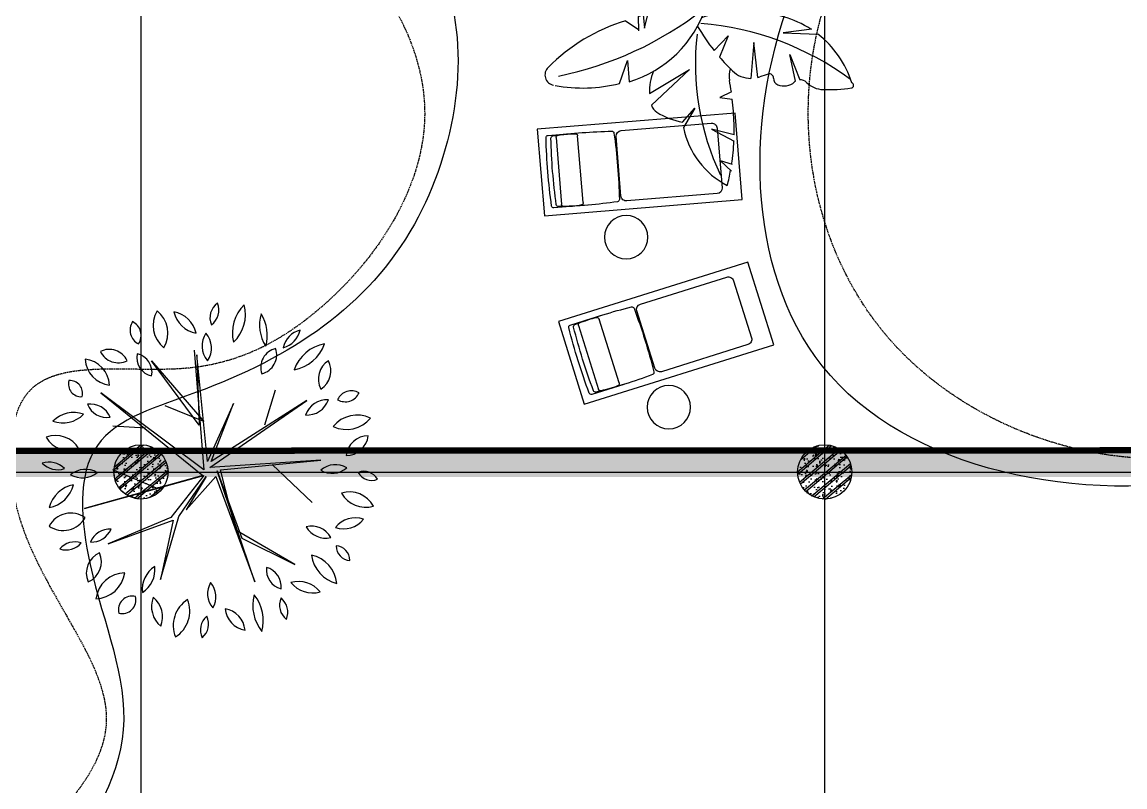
# Model space of a CAD drawing. Header units: millimetres. Extents: x -1030105 to 906887, y -616134 to 1220667.
# Drawn here: x -77488 to -67326, y 558393 to 565442 of the extents above; entities that cross this region are included whole.
import ezdxf
from ezdxf.enums import TextEntityAlignment as Align

# ---------------------------------------------------------------- set-up
doc = ezdxf.new("R2010")
doc.units = ezdxf.units.MM
doc.header["$MEASUREMENT"] = 0
for name, pattern in [('CENTER', [2, 1.25, -0.25, 0.25, -0.25]), ('DASH', [0.35, 0.25, -0.1]), ('DASHED', [0.75, 0.5, -0.25])]:
    doc.linetypes.add(name, pattern=pattern)
for name, color, linetype in [('A-Column', 4, 'Continuous'), ('A-Fur', 143, 'Continuous'), ('A-Furniture', 143, 'Continuous'), ('A-Tree', 98, 'Continuous'), ('XR-BC-zColumn$0$LBC - BEACH CLUB - 240809 DG Rev$0$LBC - BEACH CLUB - COLUMN$0$Col 2FL$0$Col 2FL$0$S-Hatch', 8, 'Continuous')]:
    doc.layers.add(name, color=color, linetype=linetype)
doc.layers.add('A-Wall', color=6, linetype='Continuous', lineweight=9)
doc.styles.add('Arial_Bold', font='arialbd.ttf')
pattern_1 = [(45, (0, 0), (-0.08838834764831845, 0.08838834764831845), [])]

# ---------------------------------------------------------------- blocks, each defined once
blk = doc.blocks.new('A$C0D5C7A2D')
at = {"color": 0, "ltscale": 50}
for p, q in [((0, 400.0000000000073), (1829.999999999985, 400.0000000000146)), ((0, -400), (0, 400.0000000000073)), ((401.1330358995765, 335), (93.82251094018284, 335.0000000000146)), ((165.3525005067931, -308.3565616393753), (165.3525005067931, 308.3565616393898)), ((365.3525005068077, 308.3565616393898), (365.3525005068077, -308.3565616393753)), ((1830.000000000015, 400.0000000000073), (1830.000000000015, -399.9999999999927)), ((1829.999999999985, -399.9999999999854), (0, -400)), ((93.82299424723897, -334.9995184570435), (409.5775239173818, -334.9914406047683))]:
    blk.add_line(p, q, dxfattribs=at)
at = {"ltscale": 100}
blk.add_lwpolyline([(768.2694097508793, -326.0599177405675), (1602.341060336228, -326.0599177405529, 0.414213562373095), (1652.341060336228, -276.0599177405602), (1652.341060336228, 276.059917837083, 0.414213562373095), (1602.341060336228, 326.0599178370758), (768.2694097508793, 326.0599178370758, 0.414213562373095), (718.2694097508793, 276.0599178370685), (718.2694097508938, -276.0599177405675, 0.414213562373095)], format="xyb", close=True, dxfattribs=at)
at = {"color": 0, "ltscale": 50}
for centre, radius, start, end in [((5712.761014941061, -1.20587574201636e-05), 5647.761014941063, 176.7907657975486, 183.2092290454708), ((93.82251094019739, 315.0000000000146), 20, 90, 176.6310200557404), ((5424.977023095838, 0.00855957143357955), 5315.853593084611, 176.6858868585211, 183.3141131435598), ((5424.977023096377, 0.008559571440855507), 5315.85359308516, 176.6858868585211, 183.3141131435598), ((137.976660288361, 306.1023011143043), 19.99999999999968, 93.33269650021788, 176.5159236143638), ((137.976660288361, 306.102301114508), 19.99999999999998, 93.33269642171011, 176.5159236170685), ((409.5775238785573, -3830.494071856072), 4165.502631381393, 86.24549760943165, 93.7545024106176), ((409.5775238785718, -3830.494071856072), 4165.502631381392, 90.11615257403979, 93.75450240895366), ((185.3525005067931, 308.3565616393898), 20.00000000000023, 99.49424004758163, 180), ((265.3525005067931, -169.9999999336724), 504.9999999999933, 80.50575995241839, 99.49424004758163), ((345.3525005068077, 308.3565616393898), 20.00000000000019, 0, 80.50575995241839), ((681.178385760446, 306.1023012241858), 20.00000000000015, 3.484076857772623, 86.66730263620853), ((-4605.821976531282, 0.008559386271372205), 5315.853592586296, 356.6858868547755, 3.314113146729399), ((93.82248259331391, -314.9995184635845), 19.99999999999993, 183.368974530637, 270.0014657809409), ((137.976660301123, -306.085182191986), 20.0000000000004, 183.4840763862604, 266.667303473062), ((137.976660301123, -306.085182191986), 19.99999999999883, 183.4840763862604, 266.667303473062), ((409.5775239173818, 3830.511190785044), 4165.502631389813, 266.2454975893824, 273.7545023905683), ((409.5775239173963, 3830.511190785044), 4165.502631389816, 266.2454975893824, 270), ((185.3525005067931, -308.3565616393753), 20.00000000000019, 180, 260.5057599524184), ((265.3525005067786, 169.9999999336869), 504.9999999999986, 260.5057599524184, 279.4942400475816), ((345.3525005068077, -308.3565616393753), 20.00000000000023, 279.4942400475816, 0), ((681.1783857689152, -306.0851823056364), 20.0000000000006, 273.3326973637914, 356.5159231146627)]:
    blk.add_arc(centre, radius, start, end, dxfattribs=at)
at = {"layer": 'A-Fur', "ltscale": 100}
blk.add_circle((735.4367895802279, 658.5539192926808), 200, dxfattribs=at)
blk = doc.blocks.new('*U1451')
at = {"layer": 'A-Furniture', "rotation": 30}
blk.add_blockref('A$C0D5C7A2D', (-677.7747646396019, -656.0596715561915), dxfattribs=at)
blk = doc.blocks.new('FUR')
at = {"layer": 'A-Furniture', "color": 8, "linetype": 'DASH', "lineweight": 9, "ltscale": 1000, "const_width": 50}
blk.add_lwpolyline([(-33574.116996225, 38198.03701352875), (-3.274180926382542e-10, 38211.88251353393), (0, 0), (-7049.126603505938, -1.164153218269348e-10, -0.3011393681377011), (-23981.73349209089, -18888.11748647457), (-49064.43265007329, -18888.11748647457, -0.06124952190979967), (-52473.9447657284, -15923.13210822688), (-52473.9447657284, -15923.13210822688, -0.127607782766149), (-56769.0085550223, -7888.247632739716), (-57047.06649999994, -6235.426486474578, -0.1924218543560013), (-53256.03130311794, 9916.925028712954), (-55726.52506250713, 11649.12232822133, -0.09220963238652186), (-52805.8425345454, 17542.93784715806, -0.09579334497253111), (-54512.04080293298, 23938.01559452759, -0.1077169431674273), (-53957.97341630229, 28268.68321032356, -0.2285839789093287), (-47025.84992466056, 33492.16687116434, 0.2045490622853214), (-42688.61020563537, 36230.61212708103, 0.1311708844373413), (-42047.51066320275, 38025.4441493589, -0.3035398224954187), (-39524.66233420366, 41042.55836063065, -0.3273425619805889)], format="xyb", close=True, dxfattribs=at)
at = {"layer": 'A-Furniture'}
for points in [[(-8924.450499999977, 45568.97072861483), (-9840.450499999977, 46090.97072861483), (-12717.45049999998, 46168.97072861483), (-14972.95049999998, 44562.47072861483), (-20083.45049999998, 44491.47072861483), (-23992.95049999998, 44397.97072861483), (-25666.95049999998, 42475.47072861483), (-25418.45049999998, 38977.47072861483), (-21694.45049999998, 37961.47072861483), (-18510.45049999998, 39185.97072861483), (-13807.45049999998, 38871.97072861483), (-11600.45049999998, 38311.97072861483), (-7939.950499999977, 38736.97072861483), (-6709.895571933805, 41431.90438062791), (-8089.950499999977, 44722.97072861483), (-8924.450499999977, 45568.97072861483)], [(-31577.95049999998, 44170.97072861483), (-34212.45049999998, 44181.97072861483), (-38172.95049999998, 42979.47072861483), (-41005.45049999998, 44156.97072861483), (-44339.45049999998, 43505.47072861483), (-44384.95049999998, 40251.47072861483), (-39976.95049999998, 38315.47072861483), (-37603.95049999998, 38562.47072861483), (-37278.45049999998, 37464.47072861483), (-37613.95049999998, 35077.47072861483), (-36804.95049999998, 33745.97072861483), (-35038.45049999998, 33291.97072861483), (-32531.95049999998, 34307.97072861483), (-31858.95049999998, 35622.47072861483), (-32162.95049999998, 37145.97072861483), (-32096.95049999998, 38243.97072861483), (-31184.45049999998, 38732.97072861483), (-29175.95049999998, 40283.97072861483), (-28903.95049999998, 42529.97072861483), (-31577.95049999998, 44170.97072861483)]]:
    blk.add_spline(points, degree=3, dxfattribs=at)
at = {"layer": 'A-Furniture', "color": 8, "linetype": 'DASH', "ltscale": 50}
for points in [[(-24161.45049999998, 43901.47072861483), (-24928.95049999998, 43196.97072861483), (-25534.95049999998, 41016.47072861483), (-24809.95049999998, 39236.47072861483), (-22740.95049999998, 38149.47072861483), (-21173.45049999998, 38284.47072861483), (-19403.45049999998, 39161.97072861483), (-17510.95049999998, 40056.47072861483), (-14855.95049999998, 39789.97072861483), (-13170.95049999998, 38926.47072861483), (-10565.45049999998, 38424.97072861483), (-9218.887186845946, 38750.38499673549), (-8091.373079408666, 39308.92120005039), (-7136.950499999977, 40370.97072861483), (-6960.450499999977, 41928.97072861483), (-8203.387845789533, 44461.94725154969), (-10044.45049999998, 45803.47072861483), (-12022.95049999998, 45568.97072861483), (-13736.95049999998, 44462.47072861483), (-16065.45049999998, 43902.47072861483), (-18178.45049999998, 43888.97072861483), (-22820.95049999998, 44398.97072861483), (-24161.45049999998, 43901.47072861483)], [(-44239.45049999998, 42893.47072861483), (-44280.95049999998, 41579.97072861483), (-43431.95049999998, 39689.47072861483), (-41629.45049999998, 38989.47072861483), (-39482.45049999998, 38787.47072861483), (-38473.95049999998, 38957.47072861483), (-37599.00349233599, 38759.19297943637), (-37070.45049999998, 37986.47072861483), (-37169.95049999998, 36800.97072861483), (-37190.95049999998, 35851.47072861483), (-36984.95049999998, 34733.97072861483), (-35907.95049999998, 33892.97072861483), (-33947.45049999998, 34069.97072861483), (-32422.45049999998, 34894.47072861483), (-32016.45049999998, 35670.97072861483), (-32310.45049999998, 36548.47072861483), (-32898.45049999998, 38049.97072861483), (-32762.95049999998, 38696.97072861483), (-31262.45049999998, 38955.97072861483), (-30084.95049999998, 39474.97072861483), (-29081.45049999998, 41311.97072861483), (-29625.45049999998, 42640.97072861483), (-31332.95049999998, 43561.97072861483), (-34097.95049999998, 43486.47072861483), (-35926.45049999998, 42640.97072861483), (-38358.95049999998, 42081.97072861483), (-40655.95049999998, 43471.47072861483), (-41778.45049999998, 44008.47072861483), (-42894.45049999998, 43985.97072861483), (-44123.45049999998, 43268.47072861483), (-44239.45049999998, 42893.47072861483)]]:
    blk.add_spline(points, degree=3, dxfattribs=at)
at = {"color": 0, "linetype": 'ByBlock', "lineweight": -2, "transparency": 16777216}
for p, xscale, rotation in [((-27080.56334651366, 40604.74449400953), -0.9999999999999996, 214.6475003465159), ((-26788.31375802244, 39059.37980699842), -1, 227.3722826724087)]:
    blk.add_blockref('*U1451', p, dxfattribs=dict(at, xscale=xscale, rotation=rotation))
blk = doc.blocks.new('CAYMB 10')
at = {"layer": 'A-Tree', "color": 8}
for p, q in [((238.715650649654, 579.6182638052269), (176.2852105110796, 621.9426230803365)), ((186.5644689614419, 644.1267185458564), (238.715650649654, 579.6182638052269)), ((-325.4732582218421, 543.3802454902325), (-294.8787547032553, 403.6489095685538)), ((-294.8787547032553, 403.6489095685538), (-296.0700989094476, 533.3855430782423)), ((338.564589164569, 539.16627220792), (273.4787241728045, 478.8985422675032)), ((273.4787241728045, 478.8985422675032), (351.6973314038187, 519.0277307261131)), ((-504.6410117267806, 410.2891123816371), (-367.1667000502202, 382.5110154846916)), ((354.6887124035857, 436.4759908806882), (256.0971874112147, 409.436666262045)), ((256.0971874112147, 409.436666262045), (349.4150796181493, 417.0474113345845)), ((-367.1667000502202, 382.5110154846916), (-497.7112205417216, 381.2806026079925)), ((183.0947374099342, 263.5667217111913), (84.90115182858426, 315.0707048501936)), ((95.00687250689953, 345.8953323567985), (183.0947374099342, 263.5667217111913)), ((-382.8970907971379, 224.2380090198712), (-266.6688206082326, 269.7755907949759)), ((-266.6688206082326, 269.7755907949759), (-353.1145183928893, 206.6125474648434)), ((-5.726964698173106, 153.5171867363388), (-4.586229609965812, 268.6250645958353)), ((429.9125403692451, 155.9008114330354), (410.6450369797385, 254.5554818508099)), ((441.2394350631512, 260.0119577894802), (429.9125403692451, 155.9008114330354)), ((516.8202095194138, 194.1048419061699), (628.9105254643946, 299.2352224754868)), ((555.2693992947607, 282.7517265723436), (516.8202095194138, 194.1048419061699)), ((800.4230135336256, 279.0056476828177), (721.9223257167323, 211.4703137571923)), ((721.9223257167323, 211.4703137571923), (830.1820690810855, 258.7901719139772)), ((-5.726964698173106, 153.5171867363388), (16.58627978124423, 245.8723320083227)), ((-239.0395701728121, 125.7578780322219), (-83.30427484225947, 169.3706028317101)), ((-83.30427484225947, 169.3706028317101), (-230.1945371221227, 108.2228984822286)), ((224.8104241719266, 121.1698715304956), (287.8681593717483, 92.92873885919107)), ((302.5589965510007, 121.1698715304956), (224.8104241719266, 121.1698715304956)), ((639.1660111839155, 102.2385455899639), (555.0595933263976, 135.0622490113601)), ((555.0595933263976, 135.0622490113601), (681.5390205197909, 106.4200763733825)), ((367.3390138906543, 20.45014999277191), (557.821376568143, 22.51869702967815)), ((502.3600309251924, -11.08403195551364), (367.3390138906543, 20.45014999277191)), ((-178.1426882858214, -114.288502944808), (-159.5715427216055, -40.07258242834359)), ((-204.9676791954407, -122.5347193139023), (-266.8714977428608, -81.30365087109385)), ((-204.9676791954407, -61.71889313741121), (-183.3013383952493, -52.44190028059529)), ((-204.196477882826, -127.3310654973029), (-204.9676791954407, -61.71889313741121)), ((-183.3013383952493, -52.44190028059529), (-178.1426882858214, -114.288502944808)), ((143.0218579590146, -218.2304025689373), (207.4288874103659, -149.7314513499732)), ((207.4288874103659, -149.7314513499732), (167.9309039485815, -248.3851391418721)), ((592.8495588197547, -119.3980054862914), (461.1993036085332, -135.8390776687302)), ((461.1993036085332, -135.8390776687302), (620.7195718503935, -142.2139893168933)), ((325.6233271286619, -180.9892968822387), (312.6852061285172, -346.4441596715478)), ((344.8166955182969, -342.6124404388829), (325.6233271286619, -180.9892968822387)), ((492.4860668478213, -236.5587992064538), (537.8115905059676, -353.2512321577524)), ((517.8181643989083, -359.7277302780421), (492.4860668478213, -236.5587992064538)), ((-292.6647569071356, -369.9211299706367), (-256.5541889067972, -263.7511294005672)), ((-256.5541889067972, -263.7511294005672), (-248.3003521786304, -362.705690089264)), ((-154.7948591960012, -416.325845527288), (30.13723149732687, -306.0206752118538)), ((30.13723149732687, -306.0206752118538), (-145.4918600437231, -469.1739831443992)), ((222.3969005242834, -408.9304565185448), (169.1895109322213, -434.5251517113065)), ((169.1895109322213, -434.5251517113065), (226.6550938068394, -441.4842379083857)), ((-3.263954783440568, -548.2255597366602), (54.47138149777311, -483.1484652950312)), ((54.47138149777311, -483.1484652950312), (2.097332070159609, -573.529118141334)), ((130.9501344540622, -580.3950924625387), (235.0827775355865, -635.3031904057134)), ((235.6481149397878, -606.5453954523546), (130.9501344540622, -580.3950924625387)), ((172.6658212160692, -726.2650370134506), (223.3993703480519, -774.2839783391682)), ((227.2855263771635, -743.4153645457118), (172.6658212160692, -726.2650370134506))]:
    blk.add_line(p, q, dxfattribs=at)
for centre, radius, start, end in [((779.4988287719461, 355.9101373694721), 659.2722902632004, 146.0189635815314, 154.0763021309827), ((209.9180833415012, 616.2268724779133), 110.5597618613785, 7.543113912344272, 78.04736568714452), ((-871.4777567913261, 608.5862301258021), 1129.855552588643, 330.67245302648, 3.641032922973614), ((779.4988287719461, 355.9101373694721), 659.2722902632004, 156.201305661175, 167.6168316650024), ((478.4198393823172, 616.0173225902254), 159.5793688367412, 174.706298392514, 208.7889803306433), ((-221.7666346176411, 462.5324904182926), 287.6582760387117, 161.2205659913778, 190.4639080002395), ((-484.4715234372707, -269.5221160924993), 824.7155909276798, 78.82497402445534, 90.66972910121446), ((-484.4715234372707, -269.5221160924993), 824.7155909276798, 67.69490835147803, 76.79451232428683), ((236.755102414405, 470.2114022054593), 122.6638091375199, 344.0084059050306, 22.93603431214617), ((-1459.690843628166, -1138.771680419974), 1923.468895043192, 36.70351893037481, 57.46954700200074), ((-338.8007119102695, 239.5967835061019), 304.0756695246674, 15.84499370040856, 56.61069613927844), ((-1542.902939352862, 865.8081009959569), 1718.446344457842, 342.7300337644285, 347.6168316650025), ((1039.005968139434, 240.2970391763374), 711.882214688397, 165.6238916327764, 173.8497337395827), ((1039.005968139434, 240.2970391763374), 711.882214688397, 164.0084059050306, 164.110091381332), ((-221.7666346176411, 462.5324904182926), 287.6582760387117, 196.4070659168597, 234.1870524300158), ((41.96888153787586, 347.6667464350467), 91.73312292712151, 195.8449937004085, 230.5605807165402), ((1704.152454995899, -143.6701514924644), 1681.908795261614, 164.0749999253743, 168.4283775462131), ((1704.152454995899, -143.6701514924644), 1681.908795261614, 162.7300337644285, 163.0792001669171), ((-12.67507818593003, 267.2108032992692), 347.4197398351678, 335.1427602876785, 8.16711169028393), ((690.6355624774296, 85.37655267835362), 222.5882091254535, 60.44681838818225, 103.548294695203), ((-231.766255730181, 14.88319813268026), 339.1680436945305, 47.95141662230789, 50.56058071654016), ((-209.9366539784678, 3822.649371958105), 3621.659239046866, 278.6352431112115, 279.8664868686059), ((-209.9366539784678, 3822.649371958105), 3621.659239046866, 280.358138861941, 282.1977283526998), ((-209.9366539784678, 3822.649371958105), 3621.659239046866, 283.3980360557906, 283.548294695203), ((817.511440649323, 234.4921467081294), 32.59454687060725, 323.1476556933032, 55.43795290225658), ((-320.7347799850104, 322.0762417442747), 115.8636308787558, 233.2324526345538, 237.5887007438244), ((-320.7347799850104, 322.0762417442747), 115.8636308787558, 255.9290285283741, 267.0909563796757), ((-315.6195761270646, 151.8575429006014), 55.60237919803038, 24.20546519525691, 101.4053945023518), ((-231.766255730181, 14.88319813268026), 339.1680436945305, 354.6007765778234, 42.92545712248191), ((2261.033439234685, -4819.460737201036), 5267.70064518032, 107.3413043199353, 112.3058230292931), ((607.9519777596288, 391.5614522692631), 294.4837128093322, 284.4707032040494, 323.1476556933032), ((128.8901085334655, 351.6790820074966), 431.7552997689148, 204.2054651952569, 211.5513251737923), ((128.8901085334655, 351.6790820074966), 431.7552997689148, 213.4357366631786, 237.8386598974236), ((-12.67507818593003, 267.2108032992692), 347.4197398351678, 286.683821417299, 329.8909765086365), ((329.4013005118468, 336.9554401499918), 388.6466217139611, 305.996232287867, 321.8459668997995), ((0, -337.7482491607079), 337.7482491607315, 71.72741072522271, 118.1939077791721), ((-895.072876284481, 1238.599255244713), 1606.842570017603, 281.5142955742673, 307.8151157708742), ((-406.6215687962249, 153.821227927343), 540.2459298013857, 287.0408817533136, 341.5637966210982), ((483.4170424840122, -5395.586750178481), 5351.501479308205, 91.68041618368886, 93.97711696796304), ((339.9329093026463, -504.7281531734043), 458.5386230856771, 57.07131363646801, 91.68041618368886), ((329.4013005118468, 336.9554401499918), 388.6466217139611, 277.773074949076, 296.4251469481378), ((-8.812954175969935, -908.2365988525562), 866.563070171323, 107.2231083180989, 135.0206824451704), ((-19.67628685309319, -1417.423136411293), 1327.183343981249, 53.45551872566639, 85.59402888639943), ((1238.604113080713, -281.7090184199624), 1181.896966314566, 173.2496747741793, 205.5926878717474), ((915.3737261515053, 394.3985224193311), 985.8202716685598, 210.5658740579717, 218.4214248434757), ((339.9329093026463, -504.7281531734043), 458.5386230856771, 17.51489595105737, 52.24029725564014), ((915.3737261515053, 394.3985224193311), 985.8202716685598, 220.69477463243, 225.7555748056288), ((-587.1989607803844, -330.2680094094248), 48.89684057720707, 135.0206824451704, 258.4069812984008), ((312.6159168867161, -337.5196654610336), 100.6384510239315, 159.0815244804994, 190.5200611703198), ((79.12071815130184, -404.8095753640519), 233.6527065375773, 157.0771258813028, 182.7473181073303), ((312.7370421675732, -224.3457737795543), 122.0983968953165, 225.7555748056288, 269.9756754678196), ((312.7370421675732, -224.3457737795543), 122.0983968953165, 285.2068583583672, 289.7368665715742), ((651.7176895141893, -1169.165985498577), 881.6909792928842, 107.1012602260706, 109.7368665715743), ((397.8620837506605, -344.0600182445487), 18.41667423347537, 357.8127589799344, 107.1012602260706), ((448.4678145552462, -345.9928085939027), 32.22595276001595, 177.8127589799344, 248.0460523007279), ((539.8669704514614, -393.6951788552105), 40.49614069499967, 45.32380455527569, 92.90929492024217), ((-462.6810181882756, 308.0949123103055), 699.0073552476517, 259.5557244193585, 284.0769776521867), ((-1074.81847715273, -595.1679378441186), 1310.515980647398, 8.169963742111003, 10.52006117031982), ((464.4035032119573, -306.4591387975961), 74.85056091692964, 248.0460523007279, 310.8614180743947), ((539.8669704514614, -393.6951788552105), 40.49614069499967, 122.9882373665325, 130.8614180743947), ((648.6469490672171, -283.678668439039), 114.2188111092727, 225.3238045552756, 268.3173632320293), ((667.6692234594229, 363.8661339700921), 762.0429524085476, 268.3173632320293, 278.1257358594557), ((773.6529619407229, -378.4241003859788), 12.22474454553995, 278.1257358594557, 73.06873538917671), ((-1074.81847715273, -595.1679378441186), 1310.515980647398, 1.755641354297249, 6.734550152070574), ((79.12071815130184, -404.8095753640519), 233.6527065375773, 195.9900497176004, 196.058939603915), ((-89.8212527618889, -453.44103992905), 57.85051974295094, 196.058939603915, 237.7317177395325), ((56.72459466154396, -221.3440656791208), 332.3403936053967, 237.7317177395325, 259.8030533806472), ((-768.0439603001578, -588.8147328672349), 1003.695456758675, 358.9899712243594, 1.929659337987232), ((379.0376141950837, -497.4245712160482), 384.5463279646863, 191.4146135001872, 242.8877097801719), ((-768.0439603001578, -588.8147328672349), 1003.695456758675, 351.2018494907206, 357.3602215140918), ((-768.0439603001578, -588.8147328672349), 1003.695456758675, 345.5238759625545, 349.5865213171726)]:
    blk.add_arc(centre, radius, start, end, dxfattribs=at)
blk = doc.blocks.new('12PPLT11')
at = {"color": 0, "linetype": 'ByBlock'}
for p, q in [((-0.04409608227797435, 0.3483338719713629), (-0.0159519989446153, -0.0034782946952987)), ((-0.03706008227789681, 0.334261371971337), (-0.03002408227791875, 0.127864871971326)), ((-0.005397998944658866, 0.02114853863798771), (-0.03706008227789681, 0.334261371971337)), ((-0.1695719156113071, 0.3166707053046594), (-0.0159519989446153, 0.1384192053046434)), ((-0.03002408227791875, 0.127864871971326), (-0.1695719156113071, 0.3166707053046594)), ((0.1635491677220671, 0.1290376219713494), (0.1940385843887569, 0.2310631219712889)), ((-0.3185010822779759, 0.2228541219713236), (-0.01946999894460077, -0.01989621136198139)), ((-0.0159519989446153, -0.0034782946952987), (-0.3185010822779759, 0.2228541219713236)), ((0.001638084388794425, 0.003557955304671623), (0.2865970843887453, 0.200572705304694)), ((0.2865970843887453, 0.200572705304694), (0.005156084388772797, 0.02114853863798771)), ((-0.0159519989446153, 0.1384192053046434), (-0.1297010822779612, 0.1841547886379828)), ((0.07082566772203336, 0.19119103863801), (-0.005397998944658866, 0.02114853863798771)), ((0.005156084388772797, 0.02114853863798771), (0.07082566772203336, 0.19119103863801)), ((-0.1870794156112652, 0.1184832053046989), (-0.283238415611315, 0.1243467886380358)), ((0.3276405010553916, 0.02466662197130631), (0.001638084388794425, 0.003557955304671623)), ((0.03330016772201816, -0.0034782946952987), (0.3276405010553916, 0.02466662197130631)), ((0.1846572510553486, 0.01176687197136062), (0.3019243343886799, -0.0996402946953765)), ((-0.3665805822779404, -0.1172309613619973), (-0.0159519989446153, -0.01989621136198139)), ((-0.01946999894460077, -0.01989621136198139), (-0.3665805822779404, -0.1172309613619973)), ((-0.1507265822779047, -0.05976829469537392), (-0.283238415611315, -0.0034782946952987)), ((-0.0159519989446153, -0.01989621136198139), (-0.1132836656112204, -0.1442032113619689)), ((-0.08983024894462233, -0.1406850446953172), (-0.008915998944651449, -0.02341437802863311)), ((-0.0675494989445724, -0.1207490446953727), (0.01922808438871471, -0.02341437802863311)), ((-0.008915998944651449, -0.02341437802863311), (-0.0675494989445724, -0.1207490446953727)), ((0.01922808438871471, -0.02341437802863311), (0.1341498343887295, -0.3330090446953307)), ((0.02274616772206173, -0.006996461362007267), (0.09545175105541404, -0.2040112946953059)), ((0.1341498343887295, -0.3330090446953307), (0.02274616772206173, -0.006996461362007267)), ((0.0778616677221251, -0.1805571280286813), (0.03330016772201816, -0.0034782946952987)), ((-0.1132836656112204, -0.1442032113619689), (-0.2973929989445878, -0.2216018780286504)), ((-0.2973929989445878, -0.2216018780286504), (-0.1062476656112494, -0.1512394613619676)), ((-0.1437730822779031, -0.3259727946953035), (-0.08983024894462233, -0.1406850446953172)), ((-0.1062476656112494, -0.1512394613619676), (-0.1437730822779031, -0.3259727946953035)), ((0.2514169177220467, -0.2814099613620158), (0.0778616677221251, -0.1805571280286813)), ((0.09545175105541404, -0.2040112946953059), (0.2514169177220467, -0.2814099613620158))]:
    blk.add_line(p, q, dxfattribs=at)
for centre, radius, start, end in [((-0.08176558227796704, 0.420931788638029), 0.08348141666666667, 149.4737229994703, 231.7585849989431), ((-0.2053491656113238, 0.3977677053046307), 0.08348141666666667, 329.4737229994703, 51.7585849989431), ((-0.02436366561131109, 0.4785027053046633), 0.08172058333333332, 192.3059549989146, 259.6848969995538), ((-0.1188395822779285, 0.3806856219713097), 0.08172058333333332, 12.30595499891467, 79.68489699955371), ((0.05434758438878617, 0.4430904553046844), 0.05243733333333332, 125.4093320015279, 202.7100879987564), ((-0.024407165611251, 0.4655842053046513), 0.05243733333333332, 305.409332001528, 22.71008799875637), ((0.1814316677221086, 0.3992276219713347), 0.1137750833333333, 133.8116859996644, 194.3077339994046), ((-0.007579748944635867, 0.4532126219713177), 0.1137750833333333, 313.8116859996644, 14.3077339994046), ((0.2617562510554379, 0.4217917886380178), 0.1143496666666667, 163.4642289982347, 212.7905639989496), ((0.05600716772210035, 0.3924089553046883), 0.1143496666666667, 343.4642289982347, 32.79056399894964), ((-0.1878847489446116, 0.4071567053046294), 0.04510308333333333, 146.8150689989245, 244.0193430010408), ((-0.2453901656112905, 0.3912984553046215), 0.04510308333333333, 326.8150689989245, 64.01934300104078), ((0.04495741772211659, 0.3605282886380223), 0.06638033333333333, 145.5247849991495, 220.8327339997949), ((-0.05998941561131232, 0.3546998719712917), 0.06638033333333333, 325.5247849991495, 40.83273399979491), ((0.200975001055447, 0.4205376219713344), 0.0671975, 284.1003569999932, 348.4650159990404), ((0.2831860843887171, 0.3419275386379752), 0.0671975, 104.1003569999932, 168.4650159990404), ((0.3598354177220173, 0.250708288638009), 0.1178019166666666, 100.3005050002654, 160.4476489979855), ((0.2277621677220623, 0.40603612197134), 0.1178019166666666, 280.3005050002654, 340.4476489979855), ((-0.2939323322779117, 0.2921076219713541), 0.05821033333333332, 25.45365099960478, 116.6851970002433), ((-0.2675138322779276, 0.3691355386380337), 0.05821033333333332, 205.4536509996048, 296.6851970002433), ((-0.1574909156112199, 0.326555455304657), 0.05570899999999999, 168.8066020017208, 257.6390980000355), ((-0.224065748944561, 0.2829521219713342), 0.05570899999999999, 348.8066020017208, 77.6390980000354), ((0.2086239177220932, 0.2974604553047016), 0.05733175, 103.8913860003663, 198.9039470001594), ((0.1406201677220906, 0.3345408719713419), 0.05733175, 283.8913860003663, 18.90394700015941), ((-0.2833924156112744, 0.3263592886380025), 0.081791, 183.318928997754, 263.1903649993824), ((-0.3747442489445802, 0.2404101219713652), 0.081791, 3.318928997754036, 83.1903649993824), ((0.3845051677220681, 0.2631555386379887), 0.06404974999999999, 122.5817349989141, 207.1799880000926), ((0.2930371677221117, 0.2878682053046759), 0.06404974999999999, 302.5817349989142, 27.17998800009267), ((-0.3769142489445656, 0.2481650386380068), 0.03687258333333333, 163.4933460002688, 274.4697340005599), ((-0.409393665611212, 0.2218811219713643), 0.03687258333333333, 343.4933460002688, 94.46973400055995), ((0.4176426677220206, 0.1840275386380199), 0.04460749999999999, 59.98145399876235, 155.6675900021344), ((0.3454191677220635, 0.1362267886379982), 0.06633966666666666, 86.02821899989966, 161.3697620011935), ((0.2871507510553784, 0.2235999553046781), 0.06633966666666666, 266.0282189998997, 341.3697620011936), ((0.399313917722111, 0.2410311219713037), 0.04460749999999999, 239.9814539987623, 335.6675900021344), ((-0.3989077489445663, 0.08020112197135632), 0.08471958333333332, 69.72013800043797, 135.6489100009364), ((-0.3491485822779623, 0.1264337886379963), 0.06314383333333333, 22.57230599832171, 98.33354300052417), ((-0.2999935822779207, 0.213148538637995), 0.06314383333333333, 202.5723059983217, 278.3335430005242), ((-0.4301238322778929, 0.2188924553046832), 0.08471958333333332, 249.720138000438, 315.6489100009364), ((0.4344767510553993, 0.0653373719713386), 0.09187275, 64.73526299976963, 140.5781150001319), ((0.4027173343887398, 0.2067636219713336), 0.09187275, 244.7352629997696, 320.5781150001318), ((-0.4516179989445845, 0.01732262197131718), 0.07996766666666667, 30.9482359987117, 110.5783939994005), ((-0.4111429156113218, 0.1333121219713576), 0.07996766666666667, 210.9482359987117, 290.5783939994005), ((0.4672332510553971, 0.03076528863800831), 0.06592175, 90.25287399973678, 173.5220829983265), ((0.4014415010553876, 0.1041237053046871), 0.06592175, 270.2528739997368, 353.5220829983265), ((-0.4458463322779451, 0.05967703863802853), 0.06300191666666666, 224.2576500004793, 288.5926609999777), ((-0.4708814156113021, -0.04400487802865882), 0.06300191666666666, 44.25765000047925, 108.5926609999777), ((0.3703698343887254, -0.05344996136199143), 0.06502333333333332, 58.87476399947934, 131.2135239983133), ((0.3611393343887812, 0.05112703863801471), 0.06502333333333332, 238.8747639994794, 311.2135239983133), ((-0.3733484989445515, 0.04283153863798361), 0.06992266666666666, 240.5094850007264, 309.2919899988486), ((-0.3634898322778781, -0.07214696136196608), 0.06992266666666666, 60.50948500072646, 129.2919899988486), ((0.4770610843887724, 0.009814455304649528), 0.04464991666666666, 208.1981359996358, 292.1917869995008), ((0.4545749177220912, -0.05262612802863487), 0.04464991666666666, 28.19813599963577, 112.1917869995009), ((-0.3813518322779075, -0.1379567946952989), 0.09234183333333335, 100.8761590000109, 165.4479129982681), ((-0.4881549156112897, -0.02407187802867838), 0.09234183333333335, 280.8761590000109, 345.447912998268), ((0.4592742510553762, -0.03232529469534029), 0.08137058333333333, 209.1951969987626, 286.7189009994869), ((0.4116491677220964, -0.1499477113620458), 0.08137058333333333, 29.19519699876264, 106.7189009994869), ((-0.4068282489446347, -0.2036111280286832), 0.07279833333333333, 54.97446300017218, 151.3792250010594), ((-0.4289492489446047, -0.109125711361969), 0.07279833333333333, 234.9744630001721, 331.3792250010594), ((0.4293947510553835, -0.2198573780286779), 0.07530733333333332, 71.37116599942652, 141.7535400009083), ((0.3943076677220461, -0.1018769613620236), 0.07530733333333332, 251.3711659994265, 321.7535400009083), ((-0.3462229156112855, -0.1535553780286705), 0.06249758333333334, 267.1724340003306, 337.236468999614), ((-0.2916762489445546, -0.2401590446953321), 0.06249758333333334, 87.17243400033057, 157.236468999614), ((0.3003038343887283, -0.2335269613619744), 0.06442966666666666, 28.80716499953392, 103.9198800004392), ((0.3412605843886993, -0.1399431280286763), 0.06442966666666666, 208.8071649995339, 283.9198800004392), ((-0.3944963322779813, -0.2736659613620134), 0.05835274999999999, 71.81924599980185, 140.0817599987332), ((-0.421043582277882, -0.1807817113619876), 0.05835274999999999, 251.8192459998019, 320.0817599987332), ((-0.296434582277918, -0.307076711362015), 0.06498733333333333, 113.47529200124, 203.4559599996687), ((-0.3819396656112986, -0.2733360446953554), 0.06498733333333333, 293.47529200124, 23.45595999966874), ((0.396700584388789, -0.2431779613619938), 0.0967875, 186.54868600067, 256.8911319995395), ((0.2785930010553557, -0.3484816280286509), 0.0967875, 6.54868600067002, 76.89113199953944), ((0.4147226677221241, -0.2277722946953702), 0.04222583333333333, 179.2557220021193, 267.6286589995032), ((0.3707532510553548, -0.2694134613619781), 0.04222583333333333, 359.2557220021192, 87.62865899950317), ((-0.1170221656112673, -0.3550754613619915), 0.07992766666666666, 122.8873140000795, 186.7253339983677), ((-0.2397997489446198, -0.2973172946953753), 0.07992766666666666, 302.8873140000795, 6.725333998367705), ((0.2261086677220874, -0.2966867113619855), 0.05859191666666665, 173.6499809978664, 254.651444999303), ((0.1523675010554371, -0.346708544695332), 0.05859191666666665, 353.6499809978664, 74.651444999303), ((-0.3360968322779172, -0.2936292946953358), 0.08883749999999999, 271.6327640001786, 352.0267889979866), ((-0.2455868322779224, -0.3947534613619723), 0.08883749999999999, 91.63276400017855, 172.0267889979866), ((0.05743191772206302, -0.3677345446953382), 0.06279416666666666, 148.7876610017853, 221.5977109985612), ((-0.0432319156112726, -0.3768827113619864), 0.06279416666666666, 328.7876610017854, 41.5977109985612), ((0.3027370010554549, -0.2848042946953342), 0.08059875, 218.6962139995009, 286.2415449998232), ((0.2623744177220715, -0.4125760446952995), 0.08059875, 38.6962139995009, 106.2415449998232), ((-0.2261904989445611, -0.4156024613619707), 0.04104691666666667, 76.54190600001937, 193.4774259998473), ((-0.2565539989445824, -0.3852491280286472), 0.04104691666666667, 256.5419060000193, 13.4774259998473), ((-0.09402816561123473, -0.4049786280286582), 0.07587533333333334, 159.1169870000139, 230.3606239999304), ((-0.2133241656113043, -0.4363617113620251), 0.07587533333333334, 339.1169870000139, 50.36062399993038), ((-0.01558799894461771, -0.4613768780286875), 0.09055483333333332, 122.1169889999252, 201.7275270020464), ((-0.147852748944608, -0.4182029613620273), 0.09055483333333332, 302.1169889999251, 21.72752700204642), ((0.2511479177220437, -0.4026752113620091), 0.1233375833333333, 165.2071099987095, 218.3217489999709), ((0.0351348343887139, -0.4476627113619998), 0.1233375833333333, 345.2071099987095, 38.32174899997089), ((0.2598737510553448, -0.4013252113620354), 0.05361883333333333, 156.775419000459, 231.2879719996091), ((0.1770663343887691, -0.4220201280286631), 0.05361883333333333, 336.7754190004591, 51.28797199960912), ((0.1166494177221082, -0.4051363780286863), 0.07050225, 185.3195600014627, 260.4189679995899), ((0.03471625105544263, -0.4811915446953492), 0.07050225, 5.319560001462722, 80.41896799958994), ((0.02581150105539365, -0.4742419613620257), 0.05212266666666666, 129.7475050001382, 206.0709009984855), ((-0.05433524894465336, -0.457073461361972), 0.05212266666666666, 309.7475050001382, 26.07090099848551)]:
    blk.add_arc(centre, radius, start, end, dxfattribs=at)
blk = doc.blocks.new('CÂY')
at = {"layer": 'A-Tree', "color": 8, "ltscale": 10}
for name, p, xscale, yscale, zscale in [('CAYMB 10', (17796.24403846284, 56504.45873061032), 2, 2, 2), ('12PPLT11', (13431.32986648042, 52215.43327727215), 3136, 3136, 3136)]:
    blk.add_blockref(name, p, dxfattribs=dict(at, xscale=xscale, yscale=yscale, zscale=zscale))
blk = doc.blocks.new('BỐ TRÍ LAY OUT')
at = {"layer": 'A-Furniture', "color": 3}
for name, p in [('CÂY', (4286.75486311756, 4469.288343299762)), ('FUR', (48783.7433631176, 18654.71482977469))]:
    blk.add_blockref(name, p, dxfattribs=at)
blk = doc.blocks.new('*U1486')
at = {"color": 8, "linetype": 'CENTER', "ltscale": 500}
blk.add_line((-6392.643045294039, 7811.817619178139), (-6055.4829418041, 7811.817619178139), dxfattribs=at)
at = {"style": 'Arial_Bold'}
blk.add_attdef('TRUC', text='', height=2.5, dxfattribs=at).set_placement((-6401.947800032925, 7811.817619178007), align=Align.MIDDLE_CENTER)
blk = doc.blocks.new('*U1487')
at = {"color": 8, "linetype": 'CENTER', "ltscale": 500}
blk.add_line((-6401.947800033063, 7821.122373916886), (-6401.947800033064, 8224.897619178022), dxfattribs=at)
at = {"style": 'Arial_Bold'}
blk.add_attdef('TRUC', text='', height=2.5, dxfattribs=at).set_placement((-6401.947800032925, 7811.817619178007), align=Align.MIDDLE_CENTER)
blk = doc.blocks.new('TRỤC')
at = {"color": 0, "xscale": 199.9999999999901, "yscale": 199.9999999999901, "zscale": 199.9999999999901}
for name, p in [('*U1487', (1305589.560006559, -1575802.327948784)), ('*U1487', (1311889.560006559, -1575802.327948784)), ('*U1486', (1270336.330398289, -1505663.523835537))]:
    blk.add_blockref(name, p, dxfattribs=at)
blk = doc.blocks.new('KIẾN TRÚC')
h = blk.add_hatch(color=9)
h.dxf.hatch_style = 1
edge = h.paths.add_edge_path(flags=16)
edge.add_line((62281.95049999998, 27412.02927138517), (55232.82389649404, 27412.02927138505))
edge.add_arc((32545.50878812408, 30716.66293956665), 22926.72829924391, 284.53695158247865, 351.7125813344091, ccw=False)
edge.add_line((38300.21700792988, 8523.911784915952), (13217.51784992669, 8523.911784910597))
edge.add_arc((23753.10182550838, 24110.84943410289), 18813.58963585476, 227.7677182561868, 235.9442986410003, ccw=False)
edge.add_arc((7788.819823088517, 12733.3910908635), 4187.039666959467, 236.0590124962323, 322.4360737019827, ccw=False)
edge.add_arc((13873.5970987339, 18503.25729619298), 12505.26566685072, 190.8327360748526, 227.6605687844487, ccw=False)
edge.add_arc((25477.52443721271, 20792.18331255531), 24332.69085544715, 180.6832153365221, 190.991126688788, ccw=False)
edge.add_arc((3282.93561756362, 20557.21277457592), 2137.084471138149, 101.08076224722828, 181.479400931386, ccw=False)
edge.add_line((2872.204064266523, 22654.45611475036), (4986.06665855035, 23013.11448664329))
edge.add_arc((28039.69241930227, 24288.4119512235), 23088.87273861522, 153.2014320220877, 183.1663029992741, ccw=False)
edge.add_arc((10232.26976538847, 40544.64471371844), 6483.106001901682, 182.8401094538115, 244.3962742115525, ccw=False)
edge.add_arc((-6425.00274742386, 39970.86676714511), 10185.26120742048, 1.420812516492314, 26.70695635716553)
edge.add_arc((10590.58143904217, 49414.25633883046), 9292.69259551461, 144.7133172211654, 211.5754885360199, ccw=False)
edge.add_arc((-12326.15115191392, 64090.21360378864), 17935.64217367859, 328.7375359512051, 356.1899532233969)
edge.add_arc((16735.32676788772, 62308.59922571364), 11181.04393981935, 84.1243873636841, 176.9761863570094, ccw=False)
edge.add_arc((20708.98128665387, 99752.52490135818), 26473.21942281876, 263.8653720447036, 288.4869561324928)
edge.add_arc((35667.35201082098, 54479.70646712999), 21207.13938727637, 73.35106851793267, 108.03023985438841, ccw=False)
edge.add_arc((44765.46109434243, 84516.17499720305), 10177.42256554817, 252.7258710955127, 285.7130125077479)
edge.add_arc((49658.99676799333, 68415.98596348311), 6655.601145545619, 49.49953772748103, 108.7311152981473, ccw=False)
edge.add_arc((48035.04809900769, 66009.84854850778), 9545.540963997893, -2.328829575281418, 51.46764420018991, ccw=False)
edge.add_line((57572.70516659174, 65621.96975748474), (49483.50000000001, 65623.9117849106))
edge.add_line((49483.50000000001, 65623.9117849106), (62281.95049999965, 65623.9117849191))
edge.add_line((62281.95049999965, 65623.9117849191), (62281.95049999998, 27412.02927138517))
h.paths.add_polyline_path([(0, 77895.5), (64428.50000000001, 77895.5), (64428.50000000001, -0.577250000089407), (-1.792749999687658, 0.577250000089407)])
at = {"color": 3}
blk.add_blockref('TRỤC', (5188.757962470409, 8718.304113260703), dxfattribs=at)
blk = doc.blocks.new('XR-BC-zColumn$0$LBC - BEACH CLUB - 240809 DG Rev$0$LBC - BEACH CLUB - COLUMN$0$RGSERHG')
h = blk.add_hatch()
h.set_pattern_fill('1BT-01', color=8, scale=20, angle=175, pattern_type=2)
h.set_pattern_definition([(225, (-7119615, -1076695), (-141.8123164251557, 25.00533762429768), [15, -165]), (170, (-7119615, -1076695), (14.53309575937185, -152.2845582153077), [12, -132]), (275.4514, (-7119626.81769274, -1076692.91622281), (-127.279318845554, -127.2791203212298), [12.748038, -140.2284224]), (221.1842, (-7119618.48622971, -1076734.847787924), (-209.7507883188072, 51.58107015833942), [22.5, -247.5]), (271.6356, (-7119635.965459294, -1076730.54935445), (-203.20119966676, -177.7899671973613), [19.12205759999999, -210.3426]), (166.1842000000001, (-7119618.48622971, -1076734.847787924), (-203.2010608876388, -177.790125901653), [18, -198]), (196, (-7119637.538566244, -1076723.142726088), (-111.9090184227618, 90.62213634221807), [15, -165]), (141, (-7119637.538566244, -1076723.142726088), (-61.11808688085385, -140.2368603442294), [12, -132]), (246.4514, (-7119646.864312973, -1076715.590875433), (-173.0271425618234, -49.61458870558845), [12.748038, -140.2284224]), (212.5, (-7119615, -1076695), (-8.225438896689198, -66.1134581984397), [0, -130.3999999999999, 0, -134, 0, -132.5]), (182.5, (-7119615, -1076695), (-59.28874482535977, -73.99656706248861), [0, -76.39999999999999, 0, -127.4, 0, -50.5]), (142.5, (-7119570.569716465, -1076698.887146126), (-105.965058807757, 13.79894691157983), [0, -50, 0, -156, 0, -207]), (132.5, (-7119550.645822504, -1076700.630260981), (-117.9383387974469, -9.779205780565105), [0, -65, 0, -103.6, 0, -147]), (220, (-7119615, -1076695), (54.63694682335584, -65.11377766511313), []), (220, (-7119617.135315698, -1076719.406770103), (54.63694682335584, -65.11377766511313), [])])
edge = h.paths.add_edge_path()
edge.add_arc((-7119615, -1076695), 250, 0, 360)
at = {"layer": 'XR-BC-zColumn$0$LBC - BEACH CLUB - 240809 DG Rev$0$LBC - BEACH CLUB - COLUMN$0$Col 2FL$0$Col 2FL$0$S-Hatch'}
h = blk.add_hatch(dxfattribs=at)
h.set_pattern_fill('ANSI32', color=256, scale=250, angle=-90.00000000000001)
h.set_pattern_definition([(315, (-7119759.102973502, -1076233.445467707), (66.29126073623885, 66.29126073623883), []), (315, (-7119759.102973502, -1076277.639641457), (66.29126073623885, 66.29126073623883), [])])
edge = h.paths.add_edge_path()
edge.add_arc((-7119365, -1076695), 1e-09, 0, 0)
h = blk.add_hatch(dxfattribs=at)
h.set_pattern_fill('AR-CONC', color=256, scale=10, angle=-90.00000000000001)
h.set_pattern_definition([(319.9999999999999, (-7119759.102973502, -1076233.445467707), (-6.275213498259527, -71.72601826007535), [7.5, -82.5]), (265, (-7119759.102973502, -1076233.445467707), (75.21921337000119, 13.87513336129999), [6, -66]), (10.45144445999999, (-7119759.625907902, -1076239.422635807), (68.94399909686292, -57.85088467271121), [6.374019199999997, -70.11421119999996]), (316.1842, (-7119739.102973502, -1076233.445467707), (-16.55192807930768, -106.7241330671572), [11.25, -123.75]), (6.635635489999989, (-7119740.482304201, -1076242.339142207), (97.41186007745503, -93.46619456742286), [9.5610342, -105.171376]), (261.1841639899999, (-7119739.102973502, -1076233.445467707), (97.41186002699901, -93.46619450547735), [9, -99.0000001]), (290.9999999999999, (-7119744.102973502, -1076243.445467707), (-40.2618890665339, -59.69070521184616), [7.5, -82.5]), (236, (-7119744.102973502, -1076243.445467707), (72.5150045046853, -24.33153319215819), [6, -66]), (341.4514447399999, (-7119747.458130902, -1076248.419693107), (32.25311528063536, -84.02223767299712), [6.374019000000001, -70.1142112]), (307.5, (-7119759.102973502, -1076233.445467707), (33.28938538313115, -1.215985531729074), [0, -65.19999999999996, 0, -66.99999999999997, 0, -66.24999999999997]), (277.5, (-7119759.102973502, -1076233.445467707), (39.44117118823602, -26.30695374421487), [0, -38.19999999999999, 0, -63.7, 0, -25.25]), (237.5, (-7119759.102973502, -1076211.145467707), (-2.255487173437988, -53.3822436172409), [0, -25, 0, -78, 0, -103.5]), (227.5, (-7119759.102973502, -1076201.145467707), (10.01049823323176, -58.31861693423862), [0, -32.5, 0, -51.8, 0, -73.5])])
edge = h.paths.add_edge_path()
edge.add_arc((-7119365, -1076695), 1e-09, 0, 0)
at = {"color": 0}
blk.add_circle((-7119615, -1076695), 250, dxfattribs=at).dxf.unprotected_set("ltscale", 0)
blk = doc.blocks.new('cot ngoai nha tang ham')
for p in [(7085573.121179713, 1046875.974125054), (7091873.121179713, 1046875.974125054)]:
    blk.add_blockref('XR-BC-zColumn$0$LBC - BEACH CLUB - 240809 DG Rev$0$LBC - BEACH CLUB - COLUMN$0$RGSERHG', p)
blk = doc.blocks.new('cot tang tren')
at = {"layer": 'A-Column'}
blk.add_blockref('cot ngoai nha tang ham', (69825.38898289204, 143088.5553762205), dxfattribs=at)

msp = doc.modelspace()

# ---------------------------------------------------------------- hatches: boundary and pattern name
at = {"layer": 'A-Wall'}
h = msp.add_hatch(dxfattribs=at)
h.set_pattern_fill('ANSI31', color=256)
h.set_pattern_definition(pattern_1)
edge = h.paths.add_edge_path()
edge.add_line((-57293.019, 554800.4117849106), (-57293.019, 561500.4117849106))
edge.add_line((-57293.019, 561500.4117849106), (-82893.5962694344, 561500.4117849106))
edge.add_line((-82893.5962694344, 561500.4117849106), (-82894.59677430119, 561250.4117849106))
edge.add_line((-82894.59677430119, 561250.4117849106), (-57543.019, 561250.4117849106))
edge.add_line((-57543.019, 561250.4117849106), (-57543.019, 554953.1027849106))
h = msp.add_hatch(dxfattribs=at)
h.set_pattern_fill('ANSI31', color=256)
h.set_pattern_definition(pattern_1)
edge = h.paths.add_edge_path()
edge.add_line((-57293.019, 554800.4117849106), (-57293.019, 561500.4117849106))
edge.add_line((-57293.019, 561500.4117849106), (-82893.5962694344, 561500.4117849106))
edge.add_line((-82893.5962694344, 561500.4117849106), (-82894.59677430119, 561250.4117849106))
edge.add_line((-82894.59677430119, 561250.4117849106), (-57543.019, 561250.4117849106))
edge.add_line((-57543.019, 561250.4117849106), (-57543.019, 554953.1027849106))

# ---------------------------------------------------------------- linework, layer by layer
at = {"color": 1, "linetype": 'DASHED', "ltscale": 1000, "const_width": 50}
msp.add_lwpolyline([(-78070.66649622499, 561486.5662849139), (-44496.54950000049, 561500.4117849191), (-44496.54950000002, 523288.5292713852), (-51545.67610350606, 523288.5292713851, -0.3011393681377011), (-68478.28299209109, 504400.4117849106), (-93560.98215007345, 504400.4117849106, -0.06124952190979967), (-96970.49426572846, 507365.3971631583), (-95985.65071073879, 508253.6354169543, -0.1789094553322439), (-99393.28219433251, 517053.1027849106), (-101543.616, 517053.1027849106, -0.1924218543560013), (-97752.580803118, 533205.4543000981), (-100223.0745625073, 534937.6515996065, -0.09220963238652186), (-97302.3920345456, 540831.4671185432, -0.09579334497253111), (-99008.59030293307, 547226.5448659128, -0.1077169431674273), (-98454.52291630238, 551557.2124817087, -0.2285839789093287), (-91522.39942466054, 556780.6961425495, 0.2045490622853214), (-87185.15970563545, 559519.1413984662, 0.1311708844373413), (-86544.06016320275, 561313.9734207441, -0.3035398224954187), (-84021.21183420374, 564331.0876320158, -0.3273425619805889)], format="xyb", close=True, dxfattribs=at)

# ---------------------------------------------------------------- block references
at = {"color": 3}
for name, p in [('KIẾN TRÚC', (-106778.5, 495876.5)), ('BỐ TRÍ LAY OUT', (-93480.29286311776, 504642.1131132607))]:
    msp.add_blockref(name, p, dxfattribs=at)
at = {"layer": 'A-Column'}
msp.add_blockref('cot tang tren', (-112175.3889829109, 448026.8494373155), dxfattribs=at)

doc.saveas('drawing.dxf')
